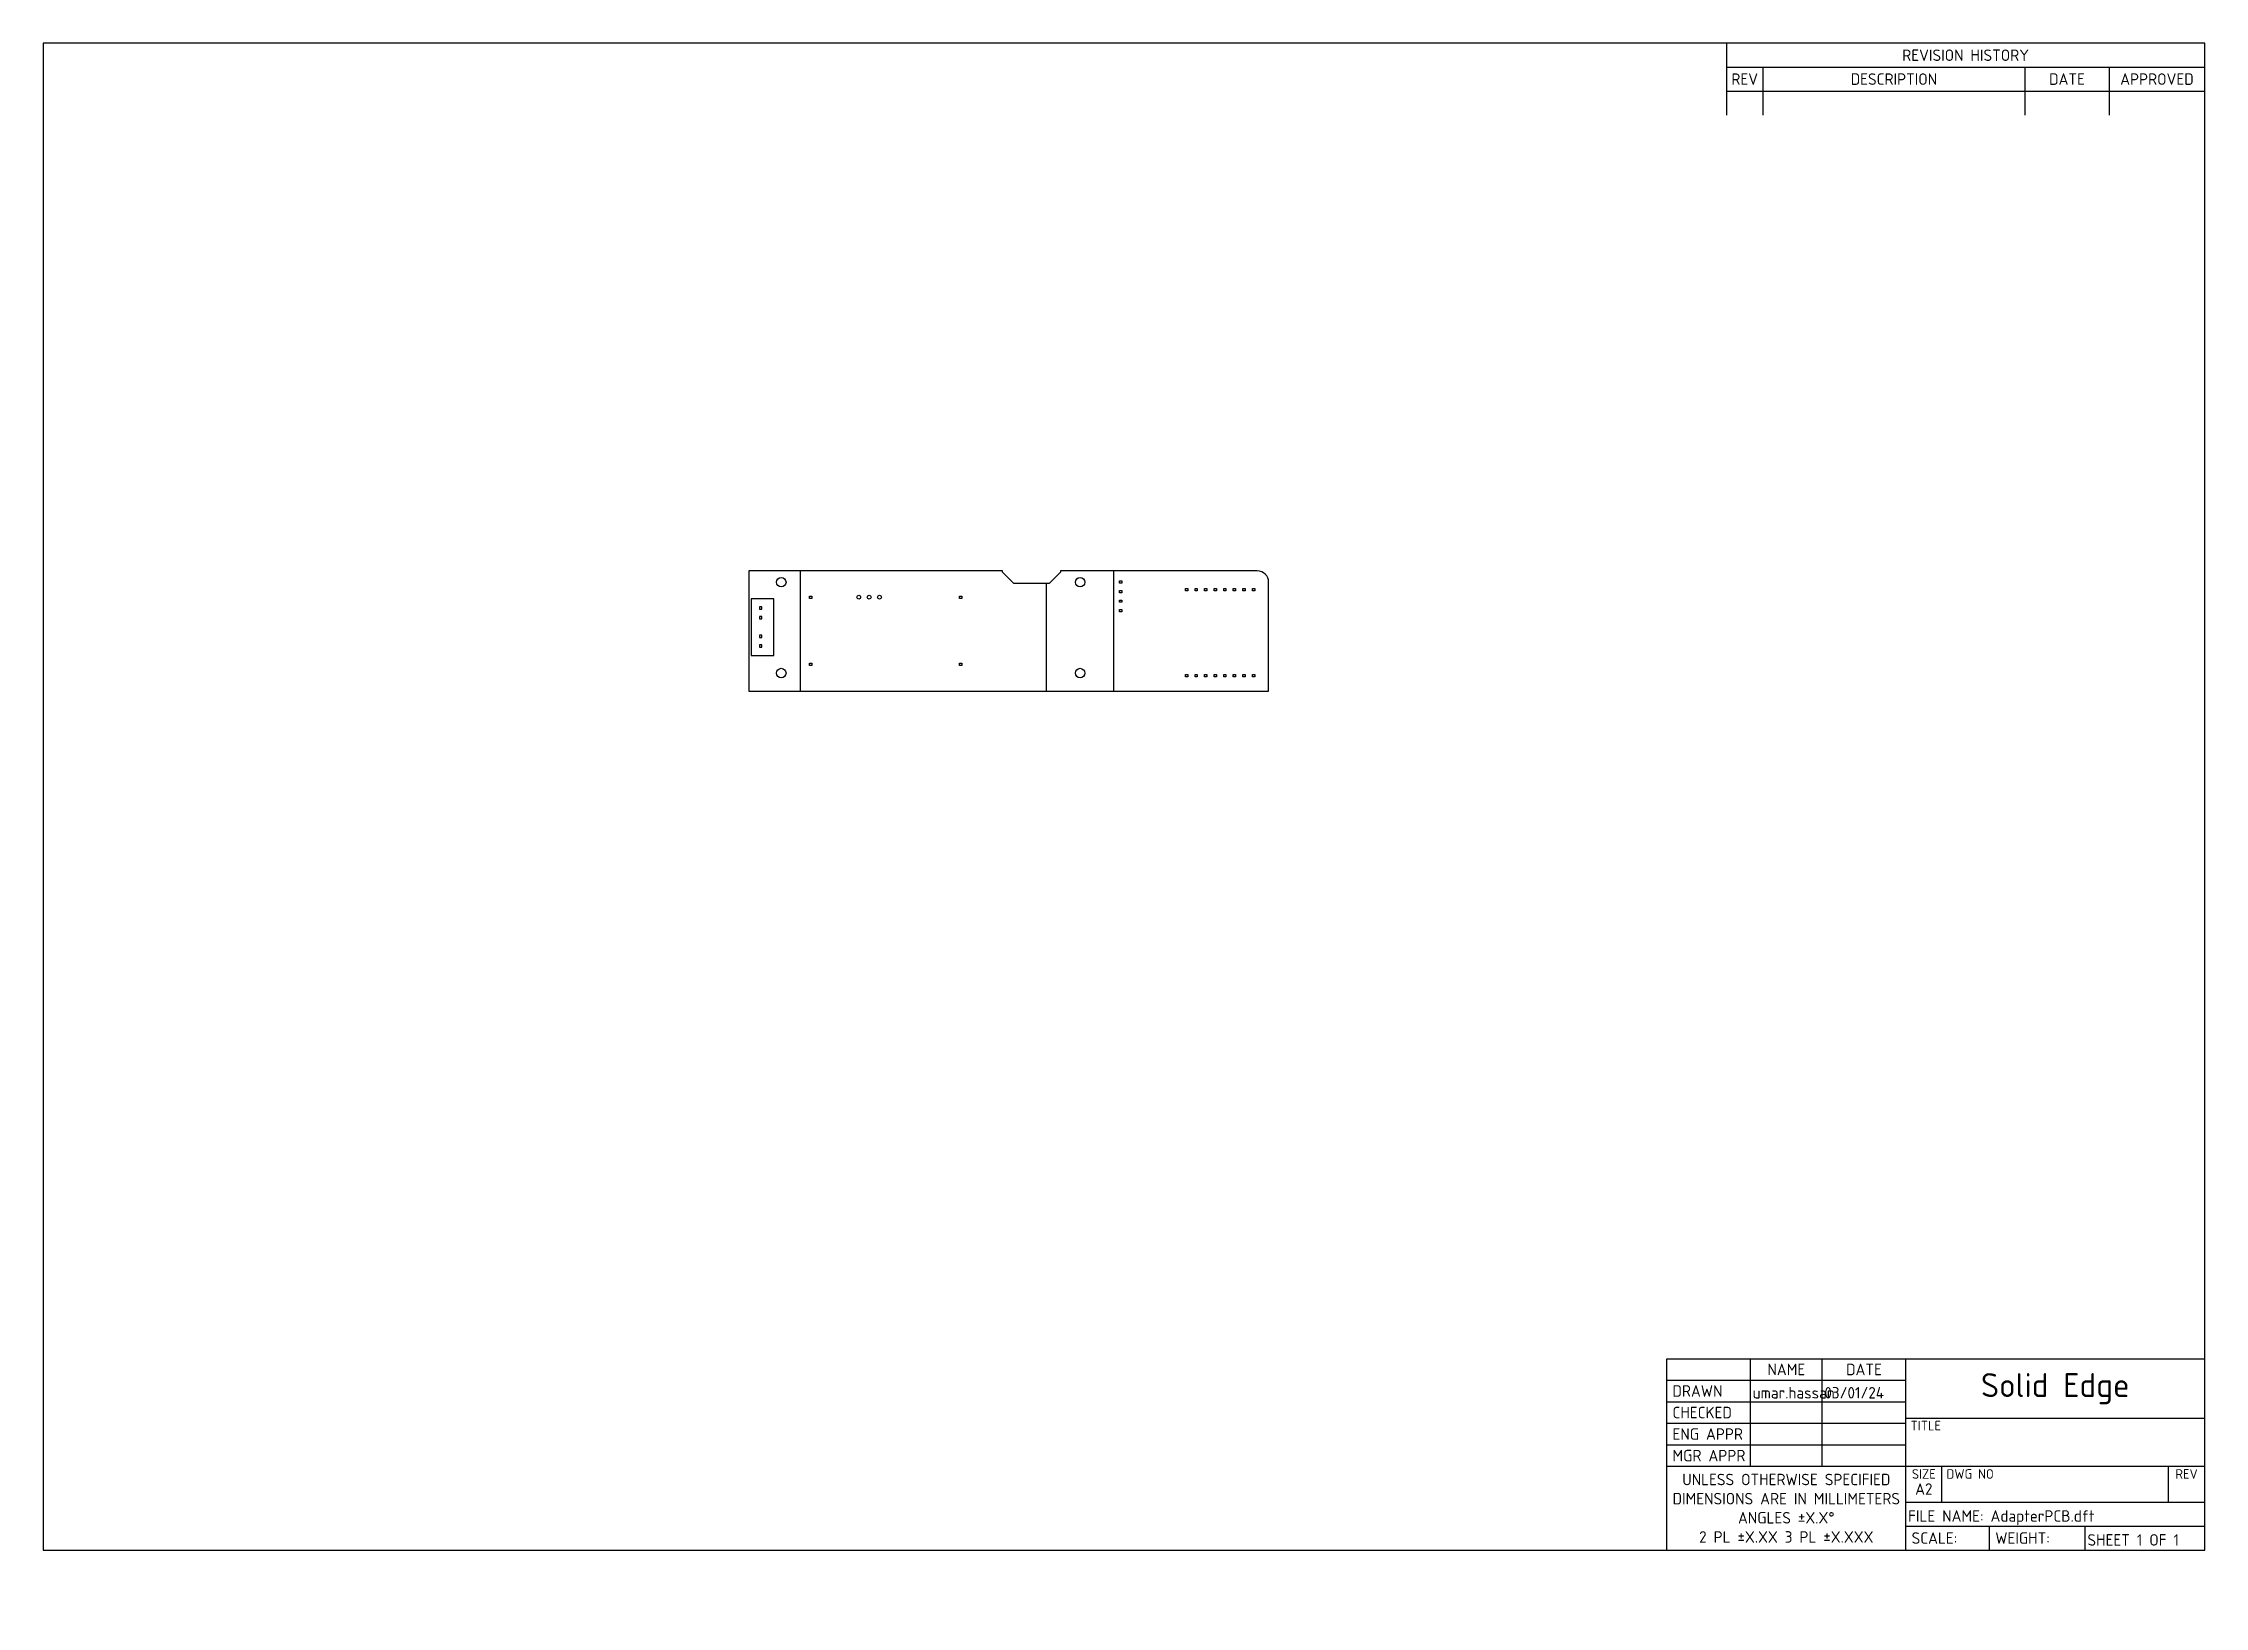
# Model space of a CAD drawing. Header units: millimetres. Extents: x 10 to 584, y -5 to 410.
import ezdxf
from ezdxf.entities.mleader import LeaderData, LeaderLine
from ezdxf.lldxf.tags import DXFTag
from ezdxf.math import Vec2, Vec3

# ---------------------------------------------------------------- set-up
doc = ezdxf.new("R2010")
doc.units = ezdxf.units.MM
doc.layers.add('ADAPTERPCB', color=7, linetype='Continuous')
doc.layers.add('Default', color=7, linetype='Continuous')
tags = doc.linetypes.add('HIDDEN2', pattern=[4.7625, 3.175, -1.5875]).pattern_tags.tags
tags[6:7] = [DXFTag(74, 4), DXFTag(75, 0), DXFTag(340, '0'), DXFTag(46, 0.0), DXFTag(50, 0.0), DXFTag(44, 0.0), DXFTag(45, 0.0)]
tags[4:5] = [DXFTag(74, 4), DXFTag(75, 0), DXFTag(340, '0'), DXFTag(46, 0.0), DXFTag(50, 0.0), DXFTag(44, 0.0), DXFTag(45, 0.0)]

# ---------------------------------------------------------------- blocks, each defined once
blk = doc.blocks.new('SE')
at = {"layer": 'ADAPTERPCB', "color": 7, "linetype": 'Continuous'}
for p, q in [((197.4, 269.94), (197.4, 238.04)), ((211.06, 269.94), (197.4, 269.94)), ((264.73, 269.94), (211.06, 269.94)), ((211.06, 238.04), (211.06, 269.94)), ((264.73, 269.55), (264.73, 269.94)), ((280.13, 269.94), (280.13, 269.55)), ((294.3, 269.94), (280.13, 269.94)), ((294.3, 238.04), (294.3, 269.94)), ((332.4, 269.94), (294.3, 269.94)), ((267.73, 266.55), (264.73, 269.55)), ((276.36, 266.55), (267.73, 266.55)), ((277.13, 266.55), (276.36, 266.55)), ((276.36, 266.55), (276.36, 238.04)), ((280.13, 269.55), (277.13, 266.55)), ((295.8, 267.28), (296.4, 267.28)), ((295.8, 266.68), (295.8, 267.28)), ((296.4, 266.68), (295.8, 266.68)), ((295.8, 264.74), (296.4, 264.74)), ((295.8, 264.14), (295.8, 264.74)), ((296.4, 264.14), (295.8, 264.14)), ((296.4, 267.28), (296.4, 266.68)), ((296.4, 264.74), (296.4, 264.14)), ((313.32, 264.65), (313.32, 265.25)), ((313.32, 265.25), (313.92, 265.25)), ((313.92, 264.65), (313.32, 264.65)), ((313.92, 265.25), (313.92, 264.65)), ((315.86, 264.65), (315.86, 265.25)), ((315.86, 265.25), (316.46, 265.25)), ((316.46, 264.65), (315.86, 264.65)), ((316.46, 265.25), (316.46, 264.65)), ((318.4, 264.65), (318.4, 265.25)), ((318.4, 265.25), (319, 265.25)), ((319, 264.65), (318.4, 264.65)), ((319, 265.25), (319, 264.65)), ((320.94, 264.65), (320.94, 265.25)), ((320.94, 265.25), (321.54, 265.25)), ((321.54, 264.65), (320.94, 264.65)), ((321.54, 265.25), (321.54, 264.65)), ((323.48, 264.65), (323.48, 265.25)), ((323.48, 265.25), (324.08, 265.25)), ((324.08, 264.65), (323.48, 264.65)), ((324.08, 265.25), (324.08, 264.65)), ((326.02, 264.65), (326.02, 265.25)), ((326.02, 265.25), (326.62, 265.25)), ((326.62, 264.65), (326.02, 264.65)), ((326.62, 265.25), (326.62, 264.65)), ((328.56, 264.65), (328.56, 265.25)), ((328.56, 265.25), (329.16, 265.25)), ((329.16, 264.65), (328.56, 264.65)), ((329.16, 265.25), (329.16, 264.65)), ((331.1, 264.65), (331.1, 265.25)), ((331.1, 265.25), (331.7, 265.25)), ((331.7, 264.65), (331.1, 264.65)), ((331.7, 265.25), (331.7, 264.65)), ((335.4, 238.04), (335.4, 266.94)), ((200.2, 260.35), (200.2, 259.75)), ((200.8, 260.35), (200.2, 260.35)), ((200.2, 259.75), (200.8, 259.75)), ((200.8, 259.75), (200.8, 260.35)), ((213.51, 263.22), (214.11, 263.22)), ((213.51, 262.62), (213.51, 263.22)), ((214.11, 262.62), (213.51, 262.62)), ((214.11, 263.22), (214.11, 262.62)), ((253.31, 263.22), (253.91, 263.22)), ((253.31, 262.62), (253.31, 263.22)), ((253.91, 262.62), (253.31, 262.62)), ((253.91, 263.22), (253.91, 262.62)), ((295.8, 262.2), (296.4, 262.2)), ((295.8, 261.6), (295.8, 262.2)), ((296.4, 261.6), (295.8, 261.6)), ((295.8, 259.66), (296.4, 259.66)), ((295.8, 259.06), (295.8, 259.66)), ((296.4, 259.06), (295.8, 259.06)), ((296.4, 262.2), (296.4, 261.6)), ((296.4, 259.66), (296.4, 259.06)), ((200.8, 257.81), (200.2, 257.81)), ((200.2, 257.81), (200.2, 257.21)), ((200.2, 257.21), (200.8, 257.21)), ((200.2, 252.85), (200.2, 252.25)), ((200.8, 252.85), (200.2, 252.85)), ((200.8, 257.21), (200.8, 257.81)), ((200.8, 252.25), (200.8, 252.85)), ((200.2, 252.25), (200.8, 252.25)), ((200.8, 250.31), (200.2, 250.31)), ((200.2, 250.31), (200.2, 249.71)), ((200.2, 249.71), (200.8, 249.71)), ((200.8, 249.71), (200.8, 250.31)), ((213.51, 245.42), (214.11, 245.42)), ((213.51, 244.82), (213.51, 245.42)), ((214.11, 244.82), (213.51, 244.82)), ((214.11, 245.42), (214.11, 244.82)), ((253.31, 244.82), (253.31, 245.42)), ((253.31, 245.42), (253.91, 245.42)), ((253.91, 244.82), (253.31, 244.82)), ((253.91, 245.42), (253.91, 244.82)), ((313.32, 241.79), (313.32, 242.39)), ((313.32, 242.39), (313.92, 242.39)), ((313.92, 241.79), (313.32, 241.79)), ((313.92, 242.39), (313.92, 241.79)), ((315.86, 241.79), (315.86, 242.39)), ((315.86, 242.39), (316.46, 242.39)), ((316.46, 241.79), (315.86, 241.79)), ((316.46, 242.39), (316.46, 241.79)), ((318.4, 241.79), (318.4, 242.39)), ((318.4, 242.39), (319, 242.39)), ((319, 241.79), (318.4, 241.79)), ((319, 242.39), (319, 241.79)), ((320.94, 241.79), (320.94, 242.39)), ((320.94, 242.39), (321.54, 242.39)), ((321.54, 241.79), (320.94, 241.79)), ((321.54, 242.39), (321.54, 241.79)), ((323.48, 241.79), (323.48, 242.39)), ((323.48, 242.39), (324.08, 242.39)), ((324.08, 241.79), (323.48, 241.79)), ((324.08, 242.39), (324.08, 241.79)), ((326.02, 241.79), (326.02, 242.39)), ((326.02, 242.39), (326.62, 242.39)), ((326.62, 241.79), (326.02, 241.79)), ((326.62, 242.39), (326.62, 241.79)), ((328.56, 241.79), (328.56, 242.39)), ((328.56, 242.39), (329.16, 242.39)), ((329.16, 241.79), (328.56, 241.79)), ((329.16, 242.39), (329.16, 241.79)), ((331.1, 241.79), (331.1, 242.39)), ((331.1, 242.39), (331.7, 242.39)), ((331.7, 241.79), (331.1, 241.79)), ((331.7, 242.39), (331.7, 241.79)), ((197.4, 238.04), (211.06, 238.04)), ((211.06, 238.04), (276.36, 238.04)), ((276.36, 238.04), (294.3, 238.04)), ((294.3, 238.04), (335.4, 238.04))]:
    blk.add_line(p, q, dxfattribs=at)
at = {"layer": 'ADAPTERPCB', "color": 7, "linetype": 'HIDDEN2'}
for p, q in [((204, 262.51), (198, 262.51)), ((198, 262.51), (198, 247.51)), ((204, 247.51), (204, 262.51)), ((198, 247.51), (204, 247.51))]:
    blk.add_line(p, q, dxfattribs=at)
at = {"layer": 'ADAPTERPCB', "color": 7, "linetype": 'Continuous'}
for centre, radius in [((206, 266.93), 1.25), ((285.33, 266.93), 1.25), ((226.57, 262.95), 0.5), ((229.32, 262.95), 0.5), ((232.07, 262.95), 0.5), ((206, 242.82), 1.25), ((285.33, 242.82), 1.25)]:
    blk.add_circle(centre, radius, dxfattribs=at)
blk.add_arc((332.4, 266.94), 3, 0, 90, dxfattribs=at)
blk = doc.blocks.new('_DOT')
at = {"color": 0}
blk.add_line((0, 0), (-1, 0), dxfattribs=at)
at = {"color": 0, "const_width": 0.333}
blk.add_lwpolyline([(-0.1665, 0, 1), (0.1665, 0, 1)], format="xyb", close=True, dxfattribs=at)

msp = doc.modelspace()

# ---------------------------------------------------------------- linework, layer by layer
at = {"layer": 'Default', "color": 7, "linetype": 'Continuous'}
for p, q in [((584, 410), (10, 410)), ((10, 410), (10, 10)), ((457, 410), (457, 390.95)), ((584, 10), (584, 410)), ((457, 403.65), (584, 403.65)), ((466.65, 403.65), (466.65, 390.95)), ((536.25, 403.65), (536.25, 390.95)), ((558.6, 403.65), (558.6, 390.95)), ((457, 397.3), (584, 397.3)), ((441.12, 10), (441.12, 60.8)), ((441.12, 60.8), (584, 60.8)), ((463.35, 32.23), (463.35, 60.8)), ((482.4, 32.23), (482.4, 60.8)), ((504.62, 10), (504.62, 60.8)), ((441.12, 55.09), (504.62, 55.09)), ((441.12, 49.37), (504.62, 49.37)), ((441.12, 43.66), (504.62, 43.66)), ((504.62, 45.05), (584, 45.05)), ((441.12, 37.94), (504.62, 37.94)), ((441.12, 32.23), (584, 32.23)), ((514.15, 22.7), (514.15, 32.1)), ((574.35, 22.7), (574.35, 32.1)), ((504.62, 22.7), (584, 22.7)), ((504.62, 16.35), (584, 16.35)), ((526.85, 10), (526.85, 16.35)), ((552.25, 10), (552.25, 16.35)), ((10, 10), (584, 10))]:
    msp.add_line(p, q, dxfattribs=at)

# ---------------------------------------------------------------- block references
at = {"layer": 'Default'}
msp.add_blockref('SE', (0, 0), dxfattribs=at)

# ---------------------------------------------------------------- texts
for s, insert, char_height, width, attachment_point in [('{\\fSolid Edge ISO|b0||i0||c0|p34;\\C7;\\H3.048;\\W1.;REVISION HISTORY}', (520.5, 406.82), 3.048, 127, 5), ('{\\fSolid Edge ISO|b0||i0||c0|p34;\\C7;\\H3.048;\\W1.;REV}', (461.83, 400.48), 3.048, 9.652, 5), ('{\\fSolid Edge ISO|b0||i0||c0|p34;\\C7;\\H3.048;\\W1.;DESCRIPTION}', (501.45, 400.48), 3.048, 69.596, 5), ('{\\fSolid Edge ISO|b0||i0||c0|p34;\\C7;\\H3.048;\\W1.;DATE}', (547.42, 400.48), 3.048, 22.352, 5), ('{\\fSolid Edge ISO|b0||i0||c0|p34;\\C7;\\H3.048;\\W1.;APPROVED}', (571.3, 400.48), 3.048, 25.4, 5), ('{\\fSolid Edge ISO|b0||i0||c0|p34;\\C7;\\H3.048;\\W1.;NAME}', (472.88, 57.94), 3.048, 19.05, 5), ('{\\fSolid Edge ISO|b0||i0||c0|p34;\\C7;\\H3.048;\\W1.;DATE}', (493.51, 57.94), 3.048, 22.225, 5), ('{\\fSolid Edge ISO|b0||i0||c0|p34;\\C7;\\H3.048;\\W1.;DRAWN}', (442.65, 52.23), 3.048, 20.701, 4), ('{\\fSolid Edge ISO|b1||i0||c0|p34;\\C7;\\H6.35;\\W1.;Solid Edge}', (544.31, 52.83), 6.35, 79.375, 5), ('{\\fSolid Edge ISO|b0||i0||c0|p34;\\C7;\\H3.048;\\W1.;CHECKED}', (442.65, 46.51), 3.048, 20.701, 4), ('{\\fSolid Edge ISO|b0||i0||c0|p34;\\C7;\\H3.048;\\W1.;ENG APPR}', (442.65, 40.8), 3.048, 20.701, 4), ('{\\fSolid Edge ISO|b0||i0||c0|p34;\\C7;\\H2.54;\\W1.;TITLE}', (505.89, 44.3), 2.54, 78.105, 1), ('{\\fSolid Edge ISO|b0||i0||c0|p34;\\C7;\\H3.048;\\W1.;MGR APPR}', (442.65, 35.08), 3.048, 20.701, 4), ('{\\fSolid Edge ISO|b0||i0||c0|p34;\\C7;\\H3.048;\\W1.;UNLESS OTHERWISE SPECIFIED\\P}{\\fSolid Edge ISO|b0||i0||c0|p34;\\C7;\\H3.048;\\W1.;DIMENSIONS ARE IN MILLIMETERS\\P}{\\fSolid Edge ISO|b0||i0||c0|p34;\\C7;\\H3.048;\\W1.;ANGLES ±X.X°\\P}{\\fSolid Edge ISO|b0||i0||c0|p34;\\C7;\\H3.048;\\W1.;2 PL ±X.XX 3 PL ±X.XXX}', (472.88, 21.11), 3.048, 63.5, 5), ('{\\fSolid Edge ISO|b0||i0||c0|p34;\\C7;\\H2.54;\\W1.;SIZE}', (509.39, 31.47), 2.54, 9.525, 2), ('{\\fSolid Edge ISO|b0||i0||c0|p34;\\C7;\\H2.54;\\W1.;DWG NO}', (515.42, 31.47), 2.54, 58.928, 1), ('{\\fSolid Edge ISO|b0||i0||c0|p34;\\C7;\\H2.54;\\W1.;REV}', (579.17, 31.47), 2.54, 9.652, 2), ('{\\fSolid Edge ISO|b1||i0||c0|p34;\\C7;\\H3.048;\\W1.;A2}', (509.39, 26.19), 3.048, 9.525, 5), ('{\\fSolid Edge ISO|b0||i0||c0|p34;\\C7;\\H3.048;\\W1.;SCALE:}', (506.15, 13.18), 3.048, 20.701, 4), ('{\\fSolid Edge ISO|b0||i0||c0|p34;\\C7;\\H3.048;\\W1.;WEIGHT:}', (528.37, 13.18), 3.048, 23.876, 4)]:
    msp.add_mtext(s, dxfattribs=dict(at, insert=insert, char_height=char_height, width=width, attachment_point=attachment_point))

# ---------------------------------------------------------------- leaders
at = {"layer": 'Default', "color": 7, "linetype": 'Continuous'}
ml = msp.add_multileader_mtext('Standard', dxfattribs=at)
ml.set_content('{\\pxsm0.9;\\fSolid Edge ISO|b0||i0||c0|p34;\\W1.;umar.hassan\\P}', color=256)
ml.set_leader_properties()
ml.set_arrow_properties(name='DOT')
ml.build(insert=Vec2(0, 0))
ml.multileader.update_dxf_attribs({"leader_type": 0, "dogleg_length": 0, "arrow_head_size": 3.05})
ctx = ml.context
ctx.base_point, ctx.char_height, ctx.arrow_head_size, ctx.landing_gap_size = Vec3(462.87, 52.22), 3.048, 3.05, 1.07
ctx.mtext.insert = Vec3(463.94, 53.28)
ml = msp.add_multileader_mtext('Standard', dxfattribs=at)
ml.set_content('{\\pxsm0.9;\\fSolid Edge ISO|b0||i0||c0|p34;\\W1.;03/01/24\\P}', color=256)
ml.set_leader_properties()
ml.set_arrow_properties(name='DOT')
ml.build(insert=Vec2(0, 0))
ml.multileader.update_dxf_attribs({"leader_type": 0, "dogleg_length": 0, "arrow_head_size": 3.05})
ctx = ml.context
ctx.base_point, ctx.char_height, ctx.arrow_head_size, ctx.landing_gap_size = Vec3(481.92, 52.21), 3.048, 3.05, 1.07
ctx.mtext.insert = Vec3(482.99, 53.28)
ml = msp.add_multileader_mtext('Standard', dxfattribs=at)
ml.set_content('{\\pxsm0.9;\\fSolid Edge ISO|b0||i0||c0|p34;\\W1.;FILE NAME: AdapterPCB.dft\\P}', color=256)
ml.set_leader_properties()
ml.set_arrow_properties(name='DOT')
ml.build(insert=Vec2(0, 0))
ml.multileader.update_dxf_attribs({"leader_type": 0, "dogleg_length": 0, "arrow_head_size": 3.05})
ctx = ml.context
ctx.base_point, ctx.char_height, ctx.arrow_head_size, ctx.landing_gap_size = Vec3(504.15, 19.12), 3.048, 3.05, 1.07
ctx.mtext.insert = Vec3(505.22, 20.57)
ml = msp.add_multileader_mtext('Standard', dxfattribs=at)
ml.set_content('{\\pxsm0.9;\\fSolid Edge ISO|b0||i0||c0|p34;\\W1.;SHEET 1 OF 1\\P}', color=256)
ml.set_leader_properties()
ml.set_arrow_properties(name='DOT')
ml.build(insert=Vec2(0, 0))
ml.multileader.update_dxf_attribs({"leader_type": 0, "dogleg_length": 0, "arrow_head_size": 3.05})
ctx = ml.context
ctx.base_point, ctx.char_height, ctx.arrow_head_size, ctx.landing_gap_size = Vec3(551.77, 13.16), 3.048, 3.05, 1.07
ctx.mtext.insert = Vec3(552.84, 14.22)

doc.saveas('drawing.dxf')
